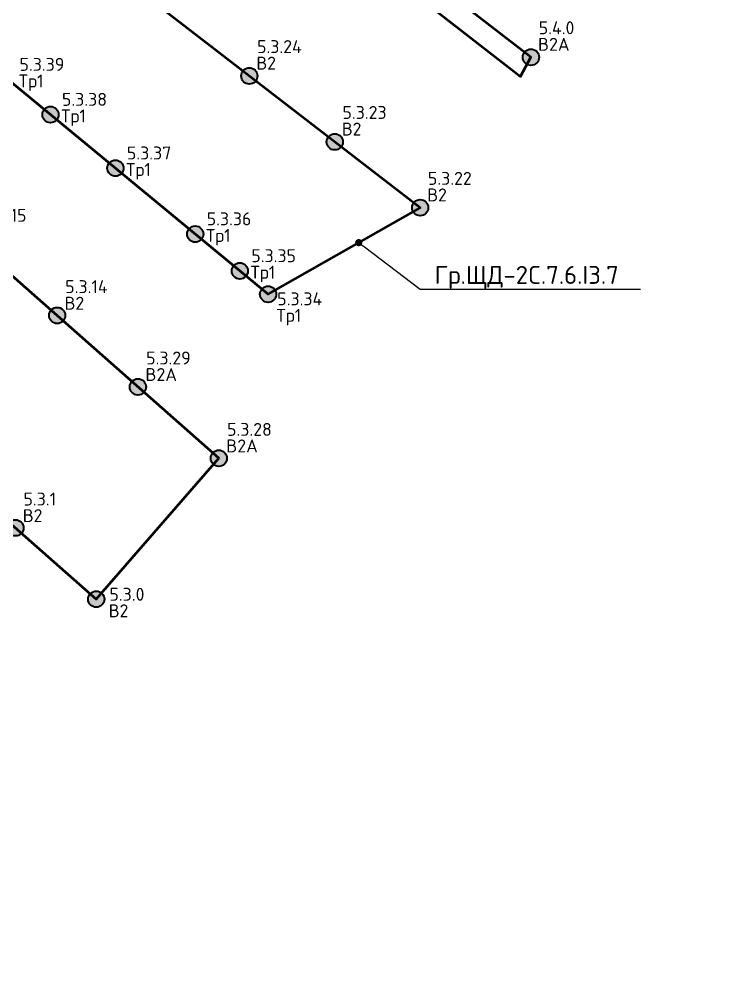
# Model space of a CAD drawing. Header units: millimetres. Extents: x -500444 to 437433, y -1435259 to 1593622.
# Drawn here: x -15567 to -5756, y -1349472 to -1336096 of the extents above; entities that cross this region are included whole.
import ezdxf
from ezdxf import colors
from ezdxf.entities.mleader import LeaderData, LeaderLine
from ezdxf.math import Vec2, Vec3

# ---------------------------------------------------------------- set-up
doc = ezdxf.new("R2010")
doc.units = ezdxf.units.MM
for name, color, linetype, lineweight in [('_Гр.ЩД-2C.7.6.I3.7', 6, 'Continuous', 50), ('_Гр.ЩД-2C.7.6.I3.8', 6, 'Continuous', 50), ('A-ANNO-DIMS', 7, 'Continuous', 9), ('ПК', 252, 'Continuous', 30), ('Светильники аварийные', 1, 'Continuous', 40)]:
    doc.layers.add(name, color=color, linetype=linetype, lineweight=lineweight)
doc.layers.add('Вставка', color=252, linetype='Continuous')
doc.layers.add('сВЕтильники', color=7, linetype='Continuous', lineweight=40, true_color=0x0000f0)
doc.styles.add('GOST 2.304', font='')
doc.styles.add('ISOCPEUR', font='isocpeur.ttf', dxfattribs={"height": 250})
doc.styles.add('TableTextStyle', font='isocpeur.ttf', dxfattribs={"width": 0.9})
doc.styles.get('GOST 2.304').set_extended_font_data('GOST Common')
doc.linetypes.add('Truba', pattern='A,3e-05,[4,MSH_7,S=1,R=0,X=0,Y=0],-3.022072', length=3.022102)
doc.dimstyles.new('М-200', dxfattribs={"dimtxt": 400, "dimasz": 160, "dimexe": 200, "dimexo": 400, "dimgap": 50, "dimtad": 1, "dimdec": 0, "dimzin": 0, "dimdsep": 46, "dimtxsty": 'GOST 2.304', "dimblk": 'ARCHTICK', "dimcen": 180, "dimdle": 200, "dimadec": 0, "dimazin": 0, "dimtfac": 1, "dimtdec": 0, "dimtmove": 1, "dimatfit": 0, "dimfxl": 1, "dimtolj": 1, "dimtzin": 0, "dimarcsym": 0})

# ---------------------------------------------------------------- blocks, each defined once
blk = doc.blocks.new('_ArchTick')
at = {"color": 0, "linetype": 'ByBlock', "const_width": 0.15}
blk.add_lwpolyline([(-0.5, -0.5), (0.5, 0.5)], dxfattribs=at)
blk = doc.blocks.new('*D41')
at = {"layer": 'A-ANNO-DIMS', "color": 0, "lineweight": -2, "transparency": 16777216}
blk.add_arc((-165704, -113309), 107894, 270, 326, dxfattribs=at)
at = {"layer": 'Defpoints', "color": 0, "lineweight": 30, "transparency": 16777216}
for p in [(-165704, -113309), (-165704, -113309), (-75741, -173990), (-131171, -215528), (-165704, -221903)]:
    blk.add_point(p, dxfattribs=at)
at = {"layer": 'A-ANNO-DIMS', "color": 0, "lineweight": -2, "transparency": 16777216, "xscale": 160, "yscale": 160, "zscale": 160}
for p, rotation in [((-76255, -173643), 55.99999895826774), ((-165704, -221203), 179.9999981265246)]:
    blk.add_blockref('_ArchTick', p, dxfattribs=dict(at, rotation=rotation))
at = {"layer": 'A-ANNO-DIMS', "color": 0, "transparency": 16777216, "insert": (-114300, -207822), "char_height": 400, "attachment_point": 5, "rotation": 28.5412, "style": 'GOST 2.304'}
blk.add_mtext('\\A1;56,0%%D', dxfattribs=at)
blk = doc.blocks.new('A$Cab2378fa')
at = {"lineweight": 25}
h = blk.add_hatch(color=256, dxfattribs=at)
h.paths.add_polyline_path([(162, -157, 0.442338), (148, 178), (0, 0)])
h.paths.add_polyline_path([(-142, -170), (0, 0), (-163, 158, 0.430096)])
at = {"lineweight": 25, "true_color": 0xfff5f5}
h = blk.add_hatch(color=7, dxfattribs=at)
h.dxf.hatch_style = 1
h.paths.add_polyline_path([(0, 0), (-142, -170, 0.174923), (3, -222, 0.197808), (162, -157)])
h.paths.add_polyline_path([(-163, 158), (0, 0), (148, 178, 0.175398), (3, 230, 0.209014)])
blk.add_circle((3, 4), 226)
blk = doc.blocks.new('Гр.ЩД-2C.7.6.I3.7')
at = {"layer": '_Гр.ЩД-2C.7.6.I3.7', "color": 18, "true_color": 0x000000, "style": 'TableTextStyle'}
for s, p in [('В2', (75096, 49557)), ('Тр1', (71793, 49309)), ('Тр1', (72382, 48823)), ('В2', (76284, 48640)), ('Тр1', (73285, 48077)), ('В2', (77472, 47724)), ('Тр1', (74395, 47160)), ('Тр1', (75016, 46648)), ('В2', (72429, 46217)), ('Тр1', (75376, 46048)), ('B2A', (73554, 45225)), ('B2A', (74678, 44232)), ('В2', (71848, 43262)), ('В2', (73043, 41938))]:
    blk.add_text(s, height=180, dxfattribs=at).set_placement(p)
at = {"layer": '_Гр.ЩД-2C.7.6.I3.7', "ltscale": 100, "style": 'TableTextStyle'}
for tag, p in [('ТР1', (60233, 59095)), ('ТР1', (60956, 58497)), ('ТР1', (61877, 57737)), ('В2', (60068, 57366)), ('ТР1', (62500, 57222)), ('ТР1', (63101, 56726)), ('В2', (61192, 56373)), ('ТР1', (63805, 56145)), ('ТР1', (64134, 55873)), ('ТР1', (64451, 55611)), ('В2', (58362, 55404)), ('B2A', (62317, 55381)), ('ТР1', (65300, 54910)), ('ТР1', (65601, 54661)), ('В2', (59486, 54411)), ('B2A', (63442, 54388)), ('ТР1', (66056, 54286)), ('ТР1', (66975, 53526)), ('В2', (60611, 53418)), ('В2', (64566, 53395)), ('ТР1', (67765, 52874)), ('В2', (71542, 52536)), ('В2', (61736, 52426)), ('В2', (65691, 52403)), ('ТР1', (69087, 51782)), ('В2', (72730, 51620)), ('В2', (62860, 51433)), ('В2', (66816, 51410)), ('ТР1', (70043, 50993)), ('В2', (73918, 50703)), ('ТР1', (70493, 50621)), ('В2', (63985, 50441)), ('B2A', (67940, 50418)), ('В2', (75106, 49787)), ('В2', (65110, 49448)), ('ТР1', (71803, 49539)), ('B2A', (69065, 49425)), ('ТР1', (72392, 49053)), ('В2', (76294, 48870)), ('В2', (66234, 48455)), ('В2', (70190, 48432)), ('ТР1', (73295, 48307)), ('В2', (77482, 47954)), ('В2', (67359, 47463)), ('В2', (71314, 47440)), ('ТР1', (74405, 47390)), ('ТР1', (75026, 46878)), ('В2', (68484, 46470)), ('В2', (72439, 46447)), ('ТР1', (75386, 46278)), ('В2', (69608, 45478)), ('B2A', (73564, 45455)), ('В2', (70733, 44485)), ('B2A', (74688, 44462)), ('В2', (71858, 43492)), ('В2', (73053, 42168))]:
    blk.add_attdef(tag, p, '', height=180, dxfattribs=at)
blk = doc.blocks.new('_Dot')
at = {"color": 0, "linetype": 'ByBlock', "lineweight": -2}
blk.add_line((-0.5, 0), (-1, 0), dxfattribs=at)
at = {"color": 0, "linetype": 'ByBlock', "const_width": 0.5}
blk.add_lwpolyline([(-0.25, 0, 1), (0.25, 0, 1)], format="xyb", close=True, dxfattribs=at)
blk = doc.blocks.new('Гр.ЩД-2C.7.6.I3.8')
at = {"layer": '_Гр.ЩД-2C.7.6.I3.8', "color": 18, "true_color": 0x000000, "style": 'TableTextStyle'}
blk.add_text('B2A', height=180, dxfattribs=at).set_placement((79013, 49819))
at = {"layer": '_Гр.ЩД-2C.7.6.I3.8', "ltscale": 100, "style": 'TableTextStyle'}
for tag, p in [('55А', (52014, 65939, 6620)), ('80', (40092, 64487, 4000)), ('80', (40269, 64274, 4000)), ('80', (40445, 64060, 4000)), ('80', (40622, 63847, 4000)), ('80', (39836, 62587)), ('80А', (41400, 62649, 4000)), ('80', (40009, 62371)), ('80', (40183, 62155)), ('80А', (41799, 62267, 4000)), ('55', (49155, 61959, 6620)), ('В2', (63580, 61963)), ('80А', (42172, 61841, 4000)), ('80', (40301, 61574)), ('80', (40477, 61360)), ('80', (40654, 61147)), ('80А', (41766, 61112, 4000)), ('В2', (64768, 61047)), ('80', (40830, 60933)), ('55', (58340, 60877, 6620)), ('B2A', (65956, 60130)), ('В2', (62039, 59868)), ('B2A', (67143, 59214)), ('В2', (63227, 58952)), ('55А', (45778, 58759, 6620)), ('В2', (68331, 58297)), ('В2', (64415, 58035)), ('В2', (69519, 57381)), ('В2', (65602, 57119)), ('55', (54982, 56612, 6620)), ('В2', (70707, 56464)), ('В2', (66790, 56202)), ('55', (42307, 55779, 6620)), ('B2A', (71895, 55548)), ('В2', (67978, 55286)), ('B2A', (73083, 54631)), ('В2', (69166, 54369)), ('В2', (74271, 53715)), ('55А', (38566, 53264, 6620)), ('В2', (70384, 53125)), ('В2', (75459, 52798)), ('В2', (76647, 51882)), ('B2A', (77835, 50965)), ('55', (34658, 50836, 6620)), ('B2A', (79023, 50049)), ('55А', (30509, 48933, 6620)), ('55', (26243, 47273, 6620))]:
    blk.add_attdef(tag, p, '', height=180, dxfattribs=at)
blk = doc.blocks.new('Оси200')
at = {"layer": 'A-ANNO-DIMS', "color": 253}
dim = blk.add_angular_dim_2l(base=(-131171, -215527.9), line1=((-165703.8, -113309.3), (-75741.3, -173989.8)), line2=((-165703.8, -113309.3), (-165703.8, -221903.3)), text='56,0%%D', dimstyle='М-200', override={"dimadec": 2, "dimtmove": 2}, dxfattribs=at)
dim.commit()
dim.dimension.update_dxf_attribs({"geometry": '*D41', "text_midpoint": (-114299.5, -207822), "dimtype": 130})
blk = doc.blocks.new('A$C20f07326')
at = {"layer": 'A-ANNO-DIMS', "color": 253}
blk.add_blockref('Оси200', (404603.7, 213803.6), dxfattribs=at)

msp = doc.modelspace()

# ---------------------------------------------------------------- block references
at = {"layer": 'Вставка', "linetype": 'Truba', "lineweight": 30, "ltscale": 100}
msp.add_blockref('A$C20f07326', (-318166, -1386354), dxfattribs=at)

# ---------------------------------------------------------------- next in the draw order: linework, layer by layer
at = {"layer": '_Гр.ЩД-2C.7.6.I3.7', "ltscale": 100}
msp.add_lwpolyline([(-64222, -1334555), (-63394, -1337709), (-57897, -1335775), (-53775, -1333801), (-50149, -1331679), (-46457, -1329115), (-43030, -1326289), (-39772, -1323120), (-30102, -1332243), (-29117, -1331261), (-14496, -1344164), (-12792, -1342204), (-27411, -1329298), (-27292, -1327381), (-12106, -1339922), (-9991, -1338718), (-15931, -1334136)], dxfattribs=at)
at = {"layer": '_Гр.ЩД-2C.7.6.I3.8', "ltscale": 100}
msp.add_lwpolyline([(-32785, -1329886), (-29167, -1326104), (-25436, -1326806), (-17119, -1333219), (-15700, -1331365), (-8599, -1336894), (-8452, -1336625), (-23895, -1324711)], dxfattribs=at)

# ---------------------------------------------------------------- next in the draw order: block references
at = {"layer": '_Гр.ЩД-2C.7.6.I3.7'}
ref = msp.add_blockref('Гр.ЩД-2C.7.6.I3.7', (-87366, -1386354), dxfattribs=at)
ref.add_attrib('ТР1', '5.3.34', (-11979, -1340076), dxfattribs={"ltscale": 100, "height": 180, "style": 'TableTextStyle'})
ref.add_attrib('ТР1', '5.3.35', (-12340, -1339476), dxfattribs={"ltscale": 100, "height": 180, "style": 'TableTextStyle'})
ref.add_attrib('ТР1', '5.3.36', (-12960, -1338963), dxfattribs={"ltscale": 100, "height": 180, "style": 'TableTextStyle'})
ref.add_attrib('ТР1', '5.3.37', (-14070, -1338047), dxfattribs={"ltscale": 100, "height": 180, "style": 'TableTextStyle'})
ref.add_attrib('ТР1', '5.3.38', (-14973, -1337301), dxfattribs={"ltscale": 100, "height": 180, "style": 'TableTextStyle'})
ref.add_attrib('ТР1', '5.3.39', (-15563, -1336814), dxfattribs={"ltscale": 100, "height": 180, "style": 'TableTextStyle'})
ref.add_attrib('B2A', '5.3.28', (-12677, -1341892), dxfattribs={"ltscale": 100, "height": 180, "style": 'TableTextStyle'})
ref.add_attrib('B2A', '5.3.29', (-13802, -1340899), dxfattribs={"ltscale": 100, "height": 180, "style": 'TableTextStyle'})
ref.add_attrib('В2', '5.3.0', (-14313, -1344186), dxfattribs={"ltscale": 100, "height": 180, "style": 'TableTextStyle'})
ref.add_attrib('В2', '5.3.1', (-15508, -1342861), dxfattribs={"ltscale": 100, "height": 180, "style": 'TableTextStyle'})
ref.add_attrib('В2', '5.3.14', (-14927, -1339906), dxfattribs={"ltscale": 100, "height": 180, "style": 'TableTextStyle'})
ref.add_attrib('В2', '5.3.15', (-16051, -1338914), dxfattribs={"ltscale": 100, "height": 180, "style": 'TableTextStyle'})
ref.add_attrib('В2', '5.3.22', (-9884, -1338400), dxfattribs={"ltscale": 100, "height": 180, "style": 'TableTextStyle'})
ref.add_attrib('В2', '5.3.23', (-11072, -1337483), dxfattribs={"ltscale": 100, "height": 180, "style": 'TableTextStyle'})
ref.add_attrib('В2', '5.3.24', (-12260, -1336567), dxfattribs={"ltscale": 100, "height": 180, "style": 'TableTextStyle'})
at = {"layer": '_Гр.ЩД-2C.7.6.I3.8'}
ref = msp.add_blockref('Гр.ЩД-2C.7.6.I3.8', (-87366, -1386354), dxfattribs=at)
ref.add_attrib('B2A', '5.4.0', (-8343, -1336305), dxfattribs={"ltscale": 100, "height": 180, "style": 'TableTextStyle'})
at = {"layer": 'сВЕтильники', "ltscale": 100, "xscale": 0.5, "yscale": 0.5, "zscale": 0.5}
for p in [(-12369, -1336887), (-15134, -1337425), (-11181, -1337804), (-14231, -1338170), (-9993, -1338720), (-13121, -1339087), (-12501, -1339599), (-12108, -1339924), (-15041, -1340219), (-15622, -1343174), (-14498, -1344166)]:
    msp.add_blockref('A$Cab2378fa', p, dxfattribs=at)
at = {"layer": 'Светильники аварийные', "ltscale": 100, "xscale": 0.5, "yscale": 0.5, "zscale": 0.5}
for p in [(-8453, -1336627), (-13918, -1341213), (-12793, -1342206)]:
    msp.add_blockref('A$Cab2378fa', p, dxfattribs=at)

# ---------------------------------------------------------------- next in the draw order: leaders
at = {"layer": '_Гр.ЩД-2C.7.6.I3.7'}
ml = msp.add_multileader_mtext('Standard', dxfattribs=at)
ml.set_content('Гр.ЩД-2C.7.6.I3.7', color=256, style='ISOCPEUR')
ml.set_leader_properties()
ml.set_arrow_properties(name='DOT')
ml.build(insert=Vec2(0, 0))
ml.multileader.update_dxf_attribs({"has_dogleg": 0, "text_left_attachment_type": 6, "text_right_attachment_type": 6, "arrow_head_size": 100})
ctx = ml.context
ctx.base_point, ctx.char_height, ctx.arrow_head_size, ctx.landing_gap_size, ctx.plane_origin = Vec3(-9992, -1339853), 250, 100, 200, Vec3(78178, -1212947)
ctx.left_attachment, ctx.right_attachment = 6, 6
notes = []
notes.append((ctx, [(0, (1, 1, 0), (-10000, -1339853), (1, 0), 8, [(1, [(-10846, -1339204)], 0, [])])]))
ctx.mtext.insert, ctx.mtext.flow_direction = Vec3(-9792, -1339528), 5
for ctx, leaders in notes:
    for number, flags, end, landing, length, lines in leaders:
        leader = LeaderData()
        leader.index, (leader.has_last_leader_line, leader.has_dogleg_vector, leader.attachment_direction) = number, flags
        leader.last_leader_point, leader.dogleg_vector, leader.dogleg_length = Vec3(end), Vec3(landing), length
        for number, points, colour, breaks in lines:
            line = LeaderLine()
            line.index, line.vertices, line.color, line.breaks = number, Vec3.list(points), colors.encode_raw_color(colour), breaks
            leader.lines.append(line)
        ctx.leaders.append(leader)

doc.saveas('drawing.dxf')
